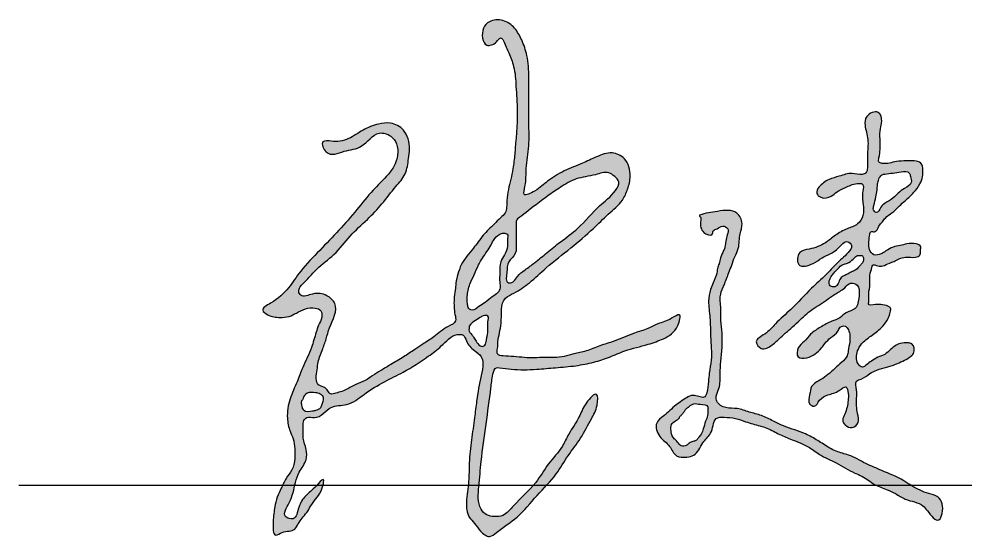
# Model space of a CAD drawing. Extents: x 174641 to 414490, y 73126 to 493158.
# Drawn here: x 200672 to 202429, y 405376 to 406341 of the extents above; entities that cross this region are included whole.
import ezdxf

# ---------------------------------------------------------------- set-up
doc = ezdxf.new("R2010")
doc.units = 0
doc.header["$LTSCALE"] = 1000
doc.header["$MEASUREMENT"] = 0
doc.layers.add('文字和字符', color=7, linetype='Continuous')

msp = doc.modelspace()

# ---------------------------------------------------------------- hatches: boundary and pattern name
at = {"layer": '文字和字符'}
h = msp.add_hatch(color=6, dxfattribs=at)
edge = h.paths.add_edge_path()
edge.add_spline(control_points=[(201252, 406114.1), (201252.3, 406114.1), (201289.7, 406115.8), (201308.8, 406136.2), (201336.9, 406146.3), (201363.6, 406150), (201391.9, 406135.5), (201398.7, 406105.8), (201394.9, 406078.5), (201392, 406052.4), (201368.7, 406027.2), (201347.3, 405997.8), (201318.1, 405967.4), (201285.4, 405939), (201259.6, 405902.7), (201226.8, 405881.3), (201208.8, 405858.1), (201195.4, 405846.6), (201189.8, 405835.7), (201197.9, 405822.8), (201219.5, 405833.9), (201242.5, 405830.9), (201268.6, 405807), (201250, 405775.1), (201242.6, 405747), (201235.2, 405724.6), (201226.1, 405705), (201226.1, 405685.7), (201221.8, 405671.5), (201229.3, 405659.1), (201240.3, 405658.2), (201245.4, 405651), (201251, 405643.2), (201261.5, 405647.3), (201271.9, 405649), (201284.1, 405655.6), (201297.9, 405663.3), (201314.6, 405668.6), (201328.8, 405679.4), (201344.9, 405689.1), (201364.3, 405700.7), (201385.5, 405713.3), (201405.1, 405726), (201423.5, 405738.7), (201445.6, 405752.1), (201462.2, 405768.5), (201485.6, 405777.6), (201481.1, 405793.7), (201479.9, 405806.7), (201479.6, 405822), (201482.3, 405836.5), (201483.1, 405852.1), (201487.1, 405868), (201494.7, 405891.5), (201515.3, 405912.8), (201533, 405939.9), (201551.8, 405957.4), (201565, 405971.1), (201579, 405983), (201576.9, 406003.8), (201581.7, 406030.5), (201589.7, 406059), (201594.1, 406107.8), (201599, 406158.9), (201595, 406213.2), (201593.3, 406249.6), (201583.5, 406274.5), (201576, 406290), (201568.3, 406312.4), (201557.5, 406294.6), (201533.3, 406286), (201529.5, 406321.6), (201546.9, 406339.4), (201572.2, 406341.2), (201593.8, 406325), (201607, 406301), (201617.6, 406270.3), (201619, 406239.9), (201618.7, 406211.1), (201618.9, 406182.7), (201618.3, 406146.7), (201620.7, 406105.8), (201612.3, 406065.3), (201614.7, 406039.3), (201606.1, 406009.1), (201636.4, 406024.4), (201653.4, 406041), (201684.6, 406060.2), (201716.3, 406071.7), (201744.5, 406085.5), (201771.9, 406096.5), (201802, 406082.4), (201809.6, 406052), (201803.1, 406025.8), (201791.9, 405999.4), (201765.3, 405978.9), (201735.2, 405947.7), (201696, 405915.2), (201655, 405883.6), (201622.3, 405852.1), (201596.9, 405834.4), (201564, 405819.9), (201571.5, 405778.7), (201561.2, 405749.1), (201561.3, 405730.8), (201558, 405717.3), (201575.2, 405714.6), (201590.6, 405715.1), (201616.6, 405711.3), (201647.5, 405713.3), (201678.8, 405711.9), (201704, 405720.1), (201726.7, 405724.3), (201750.7, 405735.2), (201781.6, 405743.2), (201810.1, 405757.4), (201838.2, 405764.9), (201860.8, 405777.1), (201878.8, 405780.7), (201903.5, 405798.9), (201894.3, 405761), (201871.7, 405747.8), (201835.8, 405734.9), (201801.3, 405727.9), (201768.8, 405713), (201738.6, 405703.3), (201705, 405696.6), (201669.4, 405693.9), (201629.6, 405690.2), (201594, 405689.2), (201570.4, 405693), (201555.4, 405694.9), (201550.5, 405676), (201545.1, 405622.4), (201532.2, 405548.7), (201526.6, 405475.7), (201522.6, 405438), (201540, 405419.3), (201555.2, 405416.9), (201575.1, 405418.3), (201597.3, 405447.5), (201630.3, 405473.7), (201653.7, 405516.3), (201680.1, 405542.2), (201693.7, 405574.4), (201713.1, 405600.4), (201720.5, 405625.1), (201748.4, 405654.8), (201746.7, 405618.4), (201733.1, 405596.2), (201716.5, 405562.2), (201690.9, 405531.1), (201668.9, 405491.7), (201633.2, 405457.2), (201600.3, 405415.2), (201568.2, 405396.3), (201545.2, 405376.2), (201527.9, 405389.8), (201519.2, 405404.1), (201503.8, 405418.9), (201501.5, 405448.3), (201508.4, 405480.8), (201507.4, 405520), (201512.2, 405559.3), (201517.6, 405597.5), (201522.4, 405637.4), (201528.1, 405671.1), (201535, 405698.3), (201531.1, 405716.5), (201515.3, 405726.3), (201503.6, 405739), (201498.6, 405755.9), (201475.7, 405755.7), (201458.4, 405734.1), (201425.9, 405710.1), (201391, 405687.1), (201349, 405667.4), (201314.4, 405646.9), (201284.8, 405621.7), (201253, 405624.8), (201237.9, 405608.2), (201222.4, 405598.4), (201208, 405604.1), (201199.2, 405595.2), (201200.6, 405581.2), (201197.9, 405563), (201206.2, 405543.3), (201207.3, 405519.7), (201187.5, 405497.2), (201183.3, 405466.9), (201174.4, 405442.2), (201158.1, 405417.8), (201187.4, 405408.7), (201189.7, 405436.9), (201204.3, 405457.6), (201220.2, 405468.8), (201242.1, 405495.5), (201234.2, 405462.4), (201223.1, 405450.9), (201213.9, 405437.3), (201206.7, 405424.7), (201197.7, 405414.5), (201190.4, 405404.6), (201183, 405388.5), (201164.4, 405392.6), (201143.4, 405375.6), (201143.5, 405412.6), (201146.4, 405431.7), (201150.5, 405453.8), (201159.5, 405470.4), (201167, 405488.3), (201180.8, 405503.9), (201184.7, 405523.9), (201184.4, 405543.4), (201182.2, 405560.9), (201173.8, 405578.7), (201168.1, 405603.7), (201174, 405635.8), (201188, 405665.6), (201199.8, 405697.9), (201215.1, 405727.3), (201222.1, 405754.5), (201228.4, 405773.4), (201235.1, 405785.4), (201234.8, 405800.8), (201213.3, 405808.6), (201193.3, 405798.7), (201173.4, 405787.7), (201154.2, 405786.3), (201138, 405788.5), (201118.3, 405802.4), (201166.9, 405826.3), (201185.6, 405866), (201243, 405923.9), (201288.4, 405972.3), (201326.4, 406021.1), (201351.9, 406045.6), (201373.4, 406071.3), (201379.2, 406103), (201362.8, 406125.9), (201332.8, 406135), (201312.3, 406099.8), (201276.1, 406098.3), (201245.7, 406081.8), (201226.9, 406117.5), (201251.8, 406114.1), (201252, 406114.1)], knot_values=[0, 0, 0, 0, 29.830329, 58.917813, 87.403057, 108.106156, 133.178165, 167.21185, 183.493575, 210.674955, 237.313626, 275.867732, 312.375317, 353.761043, 395.875537, 434.582879, 460.669761, 476.274997, 484.417806, 491.620343, 511.676156, 536.924503, 555.692553, 598.362356, 618.348177, 639.189191, 663.45492, 677.063063, 692.317653, 702.959274, 711.943659, 720.14469, 726.927846, 735.80548, 746.57076, 757.657127, 773.391329, 790.76732, 805.441898, 822.594095, 842.866694, 868.323001, 891.127033, 907.573393, 930.634575, 961.258613, 976.688727, 988.002723, 1001.170801, 1014.557807, 1029.617846, 1042.133039, 1057.768168, 1075.005198, 1109.99381, 1138.042246, 1164.89526, 1180.29965, 1191.874738, 1213.241442, 1232.349281, 1268.725268, 1294.322921, 1368.395782, 1410.724556, 1445.044845, 1469.944393, 1480.867815, 1499.328512, 1508.741629, 1526.286567, 1555.649157, 1570.573337, 1593.98259, 1617.984445, 1641.382666, 1669.439815, 1707.291974, 1725.035697, 1749.43332, 1786.029801, 1824.844218, 1863.911625, 1895.042411, 1908.396405, 1926.997455, 1954.733646, 1988.605585, 2022.407336, 2049.221687, 2076.673409, 2100.00089, 2131.565175, 2154.184674, 2175.023051, 2209.537897, 2244.846276, 2295.987218, 2350.394106, 2388.904508, 2420.906973, 2437.842954, 2481.538585, 2513.67034, 2525.068719, 2534.685067, 2544.923321, 2563.314623, 2581.768155, 2615.884833, 2650.046285, 2667.232328, 2688.872495, 2714.057646, 2739.784309, 2777.467879, 2801.534699, 2820.718126, 2846.219989, 2860.698517, 2879.243585, 2912.659008, 2940.608915, 2982.423161, 3010.685784, 3039.178412, 3070.401495, 3105.567192, 3138.040416, 3181.77967, 3202.070017, 3207.318711, 3220.228211, 3244.089956, 3371.102495, 3414.225609, 3453.462193, 3467.26996, 3480.300078, 3495.079726, 3519.973063, 3575.220664, 3613.131208, 3652.775903, 3675.917744, 3710.071084, 3737.577823, 3760.456026, 3779.026476, 3804.406012, 3842.427404, 3879.53793, 3916.903526, 3966.451123, 4017.131972, 4061.072175, 4074.638395, 4092.565028, 4109.947309, 4123.823044, 4149.665691, 4185.989873, 4217.238435, 4257.446297, 4295.790415, 4324.39685, 4369.00823, 4390.680082, 4401.809145, 4417.703641, 4439.204356, 4450.588858, 4460.404255, 4494.065203, 4522.530802, 4573.458554, 4609.521342, 4650.912748, 4685.917862, 4712.736046, 4730.120946, 4746.286022, 4759.95949, 4766.863435, 4776.672561, 4797.16942, 4817.291784, 4834.860476, 4859.323634, 4896.066848, 4914.918931, 4939.065769, 4952.349318, 4974.17708, 4996.946, 5022.500289, 5038.394722, 5059.260572, 5074.696393, 5090.132213, 5102.860644, 5115.363234, 5127.279907, 5137.839505, 5160.110254, 5171.91017, 5195.838718, 5221.384366, 5238.430758, 5255.298426, 5274.238989, 5291.838335, 5311.960699, 5328.55338, 5346.364767, 5359.960569, 5382.934513, 5416.477261, 5448.016954, 5474.30002, 5511.880375, 5539.40652, 5552.058861, 5566.94274, 5578.03298, 5588.729847, 5622.382906, 5636.081831, 5651.985781, 5673.57334, 5685.092373, 5703.046221, 5778.830378, 5827.289368, 5921.873186, 5965.463367, 5998.231583, 6019.778213, 6058.791881, 6074.951846, 6095.085564, 6133.666904, 6164.015928, 6195.290173, 6213.346315, 6227.672688, 6227.672688, 6227.672688, 6227.672688], degree=3, periodic=0)
edge = h.paths.add_edge_path(flags=16)
edge.add_spline(control_points=[(201564.9, 405941.6), (201564.8, 405941.5), (201551.6, 405930.5), (201548, 405918.3), (201538.6, 405906.5), (201531.5, 405895.1), (201523.5, 405881.8), (201517.9, 405866.3), (201509.8, 405851.2), (201506, 405837.6), (201504.1, 405826.9), (201504.3, 405817.4), (201505, 405809.3), (201507.3, 405802), (201516.8, 405798.8), (201525.7, 405808.3), (201538.9, 405814.6), (201549.4, 405825.4), (201561.5, 405831.5), (201566.4, 405842.3), (201564.2, 405854.8), (201565.4, 405870.8), (201564.1, 405889.3), (201574.4, 405903.7), (201580.3, 405917.7), (201578.2, 405930), (201581.3, 405942.1), (201572.5, 405944.2), (201565, 405941.6), (201564.9, 405941.6)], knot_values=[0, 0, 0, 0, 15.16178, 26.885115, 40.319645, 54.966413, 64.568744, 83.231373, 100.644648, 111.873825, 122.261764, 130.597594, 138.137919, 145.255344, 149.904189, 163.057972, 176.277051, 191.533217, 204.002706, 212.709306, 222.244258, 238.518955, 257.638434, 271.136509, 286.704711, 297.422187, 307.353728, 313.519692, 320.456367, 320.456367, 320.456367, 320.456367], degree=3, periodic=0)
edge = h.paths.add_edge_path(flags=16)
edge.add_spline(control_points=[(201598.1, 405969.9), (201598.4, 405970.1), (201630.6, 405995.2), (201652.4, 406011.8), (201678.8, 406029.6), (201707.1, 406047.2), (201738.2, 406049.3), (201764.4, 406059.5), (201778.2, 406049.1), (201789.9, 406038), (201775.3, 406013.4), (201744.8, 405992.7), (201715.3, 405954.4), (201679.8, 405929.4), (201653.3, 405907.9), (201631.9, 405890.1), (201613, 405876), (201597.9, 405865.4), (201592, 405852.9), (201574.6, 405848.5), (201578.8, 405872.6), (201578.5, 405890.6), (201597.4, 405905.2), (201595, 405925.3), (201595.2, 405942.2), (201595.9, 405954.4), (201594.5, 405963), (201598, 405969.8), (201598.1, 405969.9)], knot_values=[0, 0, 0, 0, 36.430419, 65.187197, 91.419752, 121.899033, 155.898168, 179.129599, 191.187594, 202.563458, 218.937757, 256.902618, 310.337733, 348.658026, 377.380118, 405.122206, 425.745844, 443.117225, 454.890005, 463.601594, 481.231921, 499.962837, 517.902498, 538.606138, 551.160941, 565.957672, 570.889886, 577.866804, 577.866804, 577.866804, 577.866804], degree=3, periodic=0)
edge = h.paths.add_edge_path(flags=16)
edge.add_spline(control_points=[(201507.8, 405767.2), (201507.8, 405767.4), (201516.6, 405781.8), (201526.3, 405785.6), (201534.2, 405790.8), (201545.9, 405791.4), (201542, 405777.1), (201543.6, 405765.8), (201542.1, 405753.9), (201539.7, 405744.2), (201539.2, 405736.2), (201533.1, 405732.7), (201525.8, 405734.9), (201521.6, 405742.5), (201516.9, 405749.3), (201512.4, 405756.6), (201506.9, 405759.8), (201507.8, 405767.2), (201507.8, 405767.2)], knot_values=[0, 0, 0, 0, 13.966431, 26.642221, 32.867363, 40.668687, 50.865474, 62.813241, 75.541774, 82.709236, 91.158043, 95.563358, 100.25464, 110.515602, 118.401257, 123.681007, 133.675528, 136.491121, 136.491121, 136.491121, 136.491121], degree=3, periodic=0)
edge = h.paths.add_edge_path(flags=16)
edge.add_spline(control_points=[(201199.7, 405636.8), (201199.7, 405637), (201208, 405651.2), (201220.7, 405647.8), (201230.3, 405645.5), (201237.4, 405641.6), (201238.4, 405633.3), (201235, 405626.7), (201232.7, 405618.2), (201224.5, 405614.5), (201214.2, 405613.3), (201199.9, 405610.5), (201196.9, 405623.6), (201195.3, 405630.4), (201199.7, 405636.8), (201199.7, 405636.8)], knot_values=[0, 0, 0, 0, 11.122688, 25.410392, 33.76565, 39.259742, 46.34399, 54.032835, 60.099225, 69.754386, 75.753906, 90.734986, 100.54138, 106.793197, 112.698594, 112.698594, 112.698594, 112.698594], degree=3, periodic=0)
h = msp.add_hatch(color=6, dxfattribs=at)
edge = h.paths.add_edge_path()
edge.add_spline(control_points=[(202157.7, 406029), (202157.9, 406029.2), (202176.7, 406046.6), (202196.3, 406048.1), (202217.6, 406057.5), (202234.1, 406050.2), (202246.5, 406055), (202248.9, 406069.7), (202246.7, 406089.6), (202250.1, 406112.2), (202246.1, 406130.6), (202242.3, 406144.5), (202243.6, 406163.1), (202269.9, 406174.5), (202276.2, 406151.5), (202270.5, 406136), (202271.2, 406118.2), (202271.5, 406099.9), (202270.1, 406086.8), (202267.3, 406075), (202282.9, 406070.5), (202298.4, 406077.5), (202318.9, 406077.4), (202333.5, 406078.1), (202349.3, 406075.7), (202351.2, 406060.8), (202350.9, 406047.7), (202344.8, 406033.1), (202334, 406018.2), (202319.7, 406005.7), (202306.1, 405993), (202294.5, 405981.1), (202281.9, 405973.8), (202275.4, 405964), (202268.1, 405956.7), (202264.3, 405943.9), (202252.4, 405948.1), (202251.3, 405930.6), (202247.8, 405917.7), (202258.8, 405900.3), (202272.7, 405904.5), (202283.4, 405911.3), (202294.6, 405918.5), (202308.4, 405920.2), (202322.6, 405924.3), (202334.9, 405924.9), (202348.4, 405920.7), (202345.7, 405911.1), (202346.8, 405901.7), (202333.3, 405896.9), (202320.7, 405900.4), (202306.9, 405896.2), (202297.8, 405890.7), (202287.2, 405887.8), (202277.7, 405882.2), (202267.6, 405881.6), (202257.4, 405886.9), (202255.6, 405875.9), (202251.7, 405868.4), (202252.5, 405857.4), (202252.5, 405849.4), (202251.8, 405841.2), (202250, 405833.7), (202250.5, 405826.3), (202250.2, 405820.2), (202250.8, 405815.8), (202247.9, 405808.2), (202263, 405811.4), (202273.6, 405810.8), (202283.8, 405809.7), (202291.7, 405804.5), (202288.9, 405787.8), (202277.2, 405769.2), (202254.9, 405752.8), (202237.5, 405740.7), (202227.2, 405722.6), (202225.2, 405705), (202238.2, 405691.9), (202246.8, 405700.4), (202255.7, 405706.3), (202266.8, 405713.7), (202280.7, 405717.5), (202292.1, 405729.4), (202306.3, 405740.1), (202320.8, 405740.3), (202334.8, 405738), (202336.4, 405720.7), (202320.9, 405709.1), (202303.8, 405701.1), (202283.1, 405694.3), (202266.6, 405690.3), (202250.5, 405682.4), (202240.2, 405673.1), (202223.1, 405669.5), (202229, 405651.9), (202226.9, 405633), (202227.6, 405612.7), (202233.9, 405592.1), (202219.9, 405579.9), (202206.4, 405585.5), (202199.9, 405597.1), (202208.7, 405612.1), (202212.1, 405629.3), (202212.7, 405645), (202208.8, 405663.3), (202192.2, 405647.1), (202175.7, 405644.8), (202158.3, 405636.6), (202151.6, 405618.6), (202136, 405628), (202141.4, 405643.3), (202141.8, 405662.2), (202160.6, 405670.3), (202174.8, 405680.9), (202187.3, 405692.4), (202199.4, 405703.3), (202210.8, 405713.2), (202212.1, 405727.6), (202215.2, 405740.6), (202215.7, 405755), (202212.3, 405765.1), (202206.4, 405772.6), (202196.1, 405770.2), (202192.4, 405758.2), (202179.9, 405750.6), (202169.7, 405740.3), (202161.6, 405728.7), (202150.5, 405718.6), (202136.7, 405711.1), (202115.4, 405710.2), (202117.3, 405732.7), (202131.6, 405741.9), (202142.1, 405758.3), (202161.1, 405769.2), (202178.9, 405779.7), (202197, 405785), (202208.6, 405798.3), (202227.5, 405801.1), (202231, 405820.5), (202234.2, 405834.2), (202229.2, 405848.9), (202215.1, 405853.2), (202203.8, 405838.9), (202182.3, 405828.4), (202165.7, 405814.3), (202144.1, 405801.8), (202129.3, 405789), (202108.4, 405769), (202089.1, 405752.8), (202071.9, 405735.8), (202051.9, 405723.6), (202035.1, 405745), (202061.7, 405756.7), (202078.3, 405778.4), (202110.7, 405804.9), (202138.7, 405838), (202169.2, 405863.5), (202190.4, 405887.9), (202207.5, 405901.9), (202222.3, 405919), (202207.3, 405933.3), (202190.6, 405908), (202166.8, 405901.2), (202146.9, 405885.3), (202114.8, 405876.6), (202118.1, 405911.5), (202145.1, 405913.7), (202167.9, 405922.6), (202188.2, 405940.8), (202208.6, 405951.7), (202230, 405958), (202242, 405976.4), (202239.4, 405998.6), (202237.6, 406015.6), (202242.3, 406036.6), (202222.7, 406035.8), (202208.9, 406028.9), (202191.9, 406021.7), (202179.8, 406009.9), (202164.2, 406007), (202149.9, 406016.1), (202157.7, 406028.9), (202157.7, 406029)], knot_values=[0, 0, 0, 0, 21.814226, 40.014518, 62.705103, 80.181203, 87.059593, 95.960741, 117.525979, 144.48919, 157.446323, 169.514731, 184.787555, 205.834293, 221.965238, 235.360358, 252.742704, 270.71375, 285.202589, 292.391017, 298.294038, 323.168932, 339.890762, 353.677583, 365.620364, 378.129251, 389.526685, 402.989381, 420.611403, 440.531037, 455.37129, 472.336878, 486.5792, 494.822314, 504.352288, 516.704907, 522.699181, 530.27695, 553.639261, 565.149337, 577.864888, 587.528817, 601.603428, 613.797645, 625.753182, 641.937729, 649.9788, 657.766267, 665.645468, 673.686615, 691.069983, 702.267642, 712.223711, 720.551303, 732.907569, 741.299569, 750.370401, 754.159277, 767.819998, 775.008381, 783.993926, 790.014194, 797.893351, 805.081778, 810.473088, 814.666318, 817.720913, 829.769177, 838.760629, 852.283854, 856.964277, 862.355586, 894.641394, 917.573479, 938.655869, 952.338385, 974.413595, 984.091028, 992.098792, 1002.565424, 1015.429981, 1028.359865, 1041.617731, 1060.692449, 1075.149999, 1081.330321, 1097.650211, 1107.252151, 1133.82575, 1149.932866, 1167.658992, 1180.945792, 1198.851742, 1207.212315, 1222.48382, 1236.906949, 1263.262694, 1278.557776, 1291.815576, 1304.435541, 1313.922398, 1324.654884, 1349.142625, 1361.020488, 1372.838601, 1385.371679, 1406.33795, 1423.525104, 1437.340436, 1446.079862, 1461.351368, 1476.168885, 1496.200813, 1510.803882, 1526.560496, 1542.662576, 1557.114579, 1565.766985, 1581.249459, 1594.824166, 1604.755407, 1610.756543, 1619.414177, 1627.419657, 1643.634371, 1658.03725, 1667.713087, 1682.728431, 1698.677316, 1713.209272, 1728.480822, 1743.495369, 1760.340716, 1781.062409, 1803.083586, 1817.90876, 1831.829559, 1851.204785, 1861.937228, 1882.369986, 1890.726834, 1902.273459, 1915.005119, 1936.427946, 1969.389218, 1974.338724, 2005.754245, 2023.168452, 2055.026844, 2074.268902, 2093.867831, 2107.78631, 2127.599717, 2153.412209, 2189.440129, 2240.453356, 2274.08225, 2299.89394, 2328.106323, 2341.387876, 2350.989816, 2370.530551, 2403.28468, 2421.19063, 2445.869309, 2466.302067, 2483.491087, 2513.600141, 2534.81948, 2557.988589, 2577.732832, 2594.915337, 2613.696208, 2636.660478, 2648.798069, 2658.352665, 2679.53953, 2695.582632, 2708.030864, 2726.091721, 2735.787779, 2747.159611, 2747.159611, 2747.159611, 2747.159611], degree=3, periodic=0)
edge = h.paths.add_edge_path(flags=16)
edge.add_spline(control_points=[(202227.8, 405901.6), (202227.7, 405901.5), (202218.9, 405893), (202212.7, 405887.6), (202200.9, 405885.4), (202192.9, 405878.1), (202186.1, 405870.2), (202180.7, 405863.8), (202177.1, 405856.8), (202175.2, 405848.5), (202181.3, 405843.7), (202188.6, 405842.9), (202194.3, 405850.5), (202196.4, 405859.3), (202203.8, 405864.6), (202211, 405867.1), (202217.7, 405871.9), (202227.6, 405875), (202233.5, 405883.1), (202239.9, 405889.5), (202240.9, 405895.7), (202238.9, 405903), (202233.5, 405901.9), (202227.8, 405901.7), (202227.8, 405901.6)], knot_values=[0, 0, 0, 0, 8.439041, 20.62857, 28.097042, 39.877603, 49.765051, 57.178901, 62.854461, 72.258155, 76.58164, 82.950578, 90.312624, 100.188639, 107.6845, 114.090351, 121.535477, 130.11106, 142.317774, 148.462757, 154.387511, 159.526625, 165.895648, 169.459976, 169.459976, 169.459976, 169.459976], degree=3, periodic=0)
edge = h.paths.add_edge_path(flags=16)
edge.add_spline(control_points=[(202272.9, 406050.1), (202272.8, 406050), (202266.8, 406041), (202266.5, 406032.8), (202265.8, 406022.1), (202263.1, 406009.5), (202260.6, 405997.6), (202257.3, 405986.8), (202266.6, 405978.1), (202271.8, 405992.7), (202282.1, 406000.6), (202295, 406007.1), (202305.3, 406018.6), (202316.5, 406026.9), (202331.9, 406034.9), (202328, 406047.1), (202325.6, 406058.9), (202303.3, 406056.9), (202287.9, 406053), (202276, 406053.4), (202272.9, 406050.1), (202272.9, 406050.1)], knot_values=[0, 0, 0, 0, 9.334311, 17.140719, 26.361451, 38.018579, 52.789195, 61.01517, 67.124154, 79.068588, 89.242621, 105.885881, 117.802758, 131.460083, 146.451071, 157.202444, 163.309657, 177.435607, 205.630785, 210.588468, 213.165382, 213.165382, 213.165382, 213.165382], degree=3, periodic=0)
h = msp.add_hatch(color=6, dxfattribs=at)
edge = h.paths.add_edge_path()
edge.add_spline(control_points=[(201936.1, 405976.9), (201936.5, 405977), (201974, 405985.8), (202003.5, 405988.6), (202018, 405961.7), (202008.7, 405940.1), (202011, 405918), (202000.9, 405899.9), (201996.1, 405884.5), (201989, 405867.2), (201983.7, 405851.8), (201976.3, 405836.1), (201973.2, 405822.1), (201976.6, 405803.1), (201974.2, 405781.9), (201980.3, 405748.4), (201975.9, 405715.2), (201973.7, 405681.3), (201975, 405658.8), (201966.1, 405643.2), (201967.7, 405627.2), (201985.2, 405617.1), (202006.7, 405619.7), (202028.1, 405610.8), (202051.4, 405605.8), (202072.4, 405594.9), (202099, 405581.7), (202124.3, 405575.3), (202148.2, 405563.2), (202166.6, 405551.4), (202188.3, 405537.6), (202216.9, 405531.7), (202243.5, 405515.7), (202278.3, 405501.4), (202307.8, 405489), (202334.9, 405471.2), (202355.4, 405460.5), (202385, 405455.3), (202390.3, 405430.3), (202379.3, 405402.3), (202361.1, 405425), (202350.8, 405439.2), (202334.9, 405445.2), (202316.6, 405448.8), (202301, 405460), (202281.7, 405468.4), (202259.5, 405476.2), (202242, 405491.1), (202216.5, 405500.9), (202192.1, 405517.7), (202160.7, 405529.8), (202136.3, 405549.5), (202110.1, 405559), (202084.2, 405569.2), (202061.5, 405583), (202039.1, 405588), (202019.7, 405593.9), (202002.2, 405600.5), (201984.5, 405601.8), (201965, 405602.2), (201961, 405585.6), (201956.9, 405568.9), (201939.1, 405554.4), (201931.3, 405531.1), (201910.5, 405527.2), (201890.1, 405527), (201881.2, 405551.2), (201860.3, 405562.9), (201850.5, 405591.2), (201873.7, 405606.2), (201887.3, 405621.9), (201906.7, 405634.2), (201923.2, 405647.8), (201944.8, 405634.3), (201951.3, 405651.9), (201952.4, 405666.1), (201953.8, 405686.7), (201960, 405714.2), (201955.5, 405748.7), (201956.4, 405785.2), (201951.2, 405814.2), (201955.1, 405836.3), (201961.4, 405853.3), (201968.5, 405865.6), (201968.8, 405878.3), (201972.8, 405887.2), (201974.7, 405898.8), (201979.8, 405908.8), (201983.9, 405919.1), (201984.3, 405929.5), (201987.2, 405939.8), (201991.3, 405952.4), (201977.9, 405958.8), (201970.2, 405951.5), (201960.6, 405949.3), (201960.3, 405936.5), (201942.8, 405942.7), (201937.6, 405954.4), (201937.4, 405964.9), (201939, 405971.8), (201936, 405976.9), (201936.1, 405976.9)], knot_values=[0, 0, 0, 0, 31.567408, 64.804615, 84.514899, 102.449572, 127.665217, 143.393176, 158.761139, 172.306084, 195.386314, 203.777391, 220.63047, 233.896682, 257.032253, 279.176201, 327.700844, 348.661996, 374.096735, 388.033075, 396.915328, 415.877792, 435.250381, 456.66983, 478.431065, 501.305126, 522.015154, 560.722472, 573.046245, 596.2976, 621.456877, 643.421109, 676.452722, 706.559804, 747.979879, 764.804525, 796.369237, 812.756663, 842.42195, 854.740888, 879.873646, 891.588111, 907.370515, 923.988969, 943.623296, 959.405623, 982.733778, 1008.381509, 1021.700495, 1058.208083, 1090.24983, 1114.093944, 1144.201026, 1166.925646, 1191.573171, 1217.002209, 1229.971469, 1248.063792, 1268.029249, 1281.440462, 1294.753802, 1308.690116, 1329.858381, 1355.865323, 1368.43417, 1386.209945, 1406.30905, 1430.06276, 1453.845898, 1470.989804, 1499.087867, 1512.54167, 1535.266273, 1553.042048, 1560.571233, 1580.172383, 1594.917168, 1617.197884, 1657.975453, 1689.943564, 1718.67234, 1738.776712, 1751.36341, 1769.195262, 1777.025624, 1785.794542, 1795.901638, 1809.568461, 1816.675984, 1826.397683, 1837.686133, 1847.881877, 1857.816128, 1868.115168, 1875.917125, 1881.585263, 1896.597226, 1905.82176, 1918.671785, 1923.218896, 1927.782629, 1927.782629, 1927.782629, 1927.782629], degree=3, periodic=0)
edge = h.paths.add_edge_path(flags=17)
edge.add_spline(control_points=[(201891.5, 405595.3), (201891.4, 405595.2), (201882.9, 405589.7), (201882.7, 405580.8), (201883.4, 405572.2), (201886.7, 405562.7), (201894.6, 405557.8), (201898, 405550.2), (201904.3, 405548), (201910.1, 405547.9), (201914.4, 405551.6), (201919.2, 405555.4), (201924.7, 405556.9), (201930.8, 405559.1), (201934.6, 405564.6), (201939.6, 405570.9), (201943.6, 405581.4), (201946.5, 405593.2), (201951.8, 405605.2), (201951.2, 405614.1), (201952.4, 405625.3), (201937.3, 405624.8), (201925.8, 405628.6), (201917.3, 405622.3), (201911.2, 405617.7), (201907.3, 405612.4), (201904.2, 405607.3), (201899.9, 405604), (201898, 405598.8), (201891.6, 405595.3), (201891.5, 405595.3)], knot_values=[0, 0, 0, 0, 9.663903, 14.696519, 25.589324, 33.287033, 41.448102, 50.312117, 54.669885, 59.317586, 65.471876, 69.610934, 76.339168, 81.250991, 86.994431, 94.228062, 103.814692, 117.550507, 128.275999, 139.362893, 142.658643, 157.109971, 167.517587, 177.222957, 183.783609, 188.977779, 195.04957, 200.641099, 203.083872, 211.139425, 211.139425, 211.139425, 211.139425], degree=3, periodic=0)

# ---------------------------------------------------------------- linework, layer by layer
msp.add_line((200671.8, 405475.4), (204271.8, 405475.4))
at = {"layer": '文字和字符', "color": 6}
for points, start_tangent, end_tangent in [([(201252, 406114.1), (201283.9, 406118.9), (201311, 406134.8), (201339.7, 406146), (201362, 406147.6), (201385.9, 406134.8), (201397.1, 406099.8), (201395.5, 406082.2), (201389.1, 406053.6), (201372.1, 406030.3), (201346.1, 405997.8), (201319, 405969.1), (201286.9, 405937.9), (201256.8, 405903.8), (201224.9, 405876.7), (201205.7, 405856), (201194.3, 405843.6), (201191.4, 405835.3), (201195.3, 405828.6), (201216.9, 405830.5), (201244, 405827.3), (201258.4, 405813), (201248.9, 405767.8), (201242.4, 405747.2), (201235.2, 405725.9), (201226.9, 405701), (201225.4, 405686.3), (201224.2, 405669.9), (201230.7, 405660.4), (201239.8, 405656.9), (201245.8, 405650.5), (201251, 405645.3), (201260.5, 405646.6), (201271.7, 405649.6), (201282.5, 405654.8), (201297.7, 405662.6), (201315, 405669.9), (201328.2, 405678.6), (201343.9, 405688.5), (201362.7, 405699.7), (201386.3, 405714), (201407, 405727.4), (201421.7, 405737.3), (201442.5, 405751.1), (201469.3, 405770.5), (201482.7, 405780.5), (201481.7, 405792.7), (201480.1, 405806.8), (201480.1, 405821.3), (201482.1, 405837.4), (201483.4, 405850.9), (201487.1, 405867.4), (201493.5, 405884.9), (201515.9, 405915.4), (201534.2, 405939.5), (201554.5, 405960.3), (201566.3, 405972), (201574.8, 405981.2), (201578, 406004.1), (201580.8, 406024.5), (201589.4, 406062.9), (201592.6, 406090.4), (201597.2, 406170.3), (201595, 406216), (201590.7, 406252.9), (201581.6, 406278.2), (201576.8, 406289), (201566, 406305.8), (201558.8, 406298.6), (201540.8, 406292.6), (201534.8, 406323.8), (201545.6, 406335.8), (201570.8, 406338.2), (201592.4, 406323.8), (201605.6, 406302.2), (201615.2, 406273.4), (201618.8, 406232.7), (201618.8, 406213.5), (201618.8, 406187.1), (201618.8, 406147.6), (201618.8, 406105.6), (201614, 406063.7), (201611.6, 406030.1), (201610.4, 406015.7), (201629.6, 406021.7), (201653.6, 406039.7), (201684.8, 406058.9), (201718.3, 406073.2), (201744.7, 406085.2), (201773.5, 406092.4), (201796.3, 406081.6), (201807.1, 406049.3), (201802.3, 406025.3), (201792.7, 406004.9), (201766.3, 405978.5), (201738.7, 405952.2), (201696.8, 405916.2), (201651.2, 405879), (201620, 405851.5), (201591.2, 405832.3), (201575.6, 405822.7), (201567.4, 405776.2), (201561.6, 405741.9), (201560.7, 405729.6), (201560.7, 405719.3), (201571.1, 405715.5), (201590.9, 405714.5), (201610.8, 405712.6), (201647.7, 405712.6), (201684.5, 405714.5), (201702.5, 405719.3), (201725.2, 405724.9), (201750.7, 405734.4), (201777.2, 405742.9), (201815, 405758), (201839.6, 405766.5), (201858.5, 405775), (201884.1, 405785.4), (201898.3, 405792), (201895.4, 405772.2), (201868.9, 405747.6), (201840.6, 405737.2), (201797.1, 405724.9), (201768.7, 405713.6), (201739.4, 405704.1), (201706.3, 405697.5), (201668.5, 405693.7), (201633.5, 405690.9), (201586.2, 405690.9), (201564.5, 405693.7), (201558.8, 405693.7), (201552.2, 405681.5), (201548.4, 405655.9), (201530.4, 405519.8), (201526.1, 405473.4), (201530.4, 405431.2), (201540.9, 405420.7), (201554.7, 405417.5), (201570.5, 405419.6), (201590.5, 405437.5), (201631.7, 405480.8), (201655, 405514.6), (201681.3, 405548.3), (201693, 405570.5), (201712, 405602.1), (201725.7, 405628.5), (201744.7, 405644.3), (201745.7, 405624.3), (201735.2, 405599), (201715.1, 405563.1), (201691.9, 405530.4), (201669.7, 405496.6), (201634.2, 405456.5), (201596.9, 405416.4), (201558.9, 405387.9), (201546.2, 405380.6), (201529.3, 405390.1), (201517.7, 405404.8), (201508.2, 405416.4), (201502.9, 405443.9), (201507.1, 405482.9), (201508.2, 405516.7), (201512.4, 405559.9), (201518, 405601), (201521.9, 405631.7), (201530.4, 405679.1), (201533.5, 405702.4), (201530.4, 405714), (201517.7, 405725.6), (201502.9, 405743.5), (201496.6, 405754.1), (201486, 405755.1), (201456.3, 405734.1), (201432.2, 405715), (201385.7, 405685.5), (201351, 405667.7), (201312.9, 405644.3), (201280.2, 405625.3), (201251.6, 405620.1), (201236.9, 405608.5), (201221, 405601.1), (201206.3, 405601.1), (201201, 405595.8), (201199.9, 405585.2), (201199.9, 405563.1), (201205.2, 405542), (201205.2, 405523), (201192.5, 405499.8), (201180.9, 405461.8), (201173.5, 405442.8), (201167.2, 405417.5), (201180.9, 405413.3), (201191.5, 405434.4), (201204.1, 405455.5), (201224.2, 405474.5), (201236.9, 405486.1), (201232.6, 405463.9), (201223.1, 405450.2), (201213.6, 405436.5), (201206.3, 405424.9), (201197.8, 405414.3), (201190.4, 405403.8), (201184.1, 405394.3), (201160.9, 405387.9), (201149.2, 405382.7), (201144, 405408), (201147.1, 405435.4), (201151.4, 405453.4), (201158.9, 405469.9), (201168.2, 405488.2), (201178.8, 405504), (201184.1, 405525.1), (201184.1, 405543), (201180.9, 405562), (201175.6, 405575.7), (201170.4, 405600), (201175.6, 405635.9), (201188.3, 405667.5), (201198.9, 405693.9), (201215.1, 405731.2), (201223.9, 405759.6), (201228.5, 405772.5), (201234.2, 405787.5), (201232.7, 405799.4), (201222.3, 405804.5), (201187.2, 405795.2), (201173.7, 405789), (201156.6, 405787), (201133.9, 405792.1), (201124.6, 405800.4), (201139.1, 405813.3), (201195.2, 405873), (201230.6, 405911.6), (201299.5, 405987.2), (201329.7, 406023.3), (201354.2, 406048.9), (201368.2, 406067.5), (201372.9, 406109.4), (201362.4, 406123.4), (201341.4, 406129.2), (201307.6, 406104.8), (201276.2, 406095.5), (201242.4, 406094.3), (201236.5, 406112.9), (201252, 406114.1)], (0.984905, -0.173097), (0.984905, -0.173097)), ([(202157.7, 406029), (202176.5, 406043.3), (202195.3, 406049.1), (202219.3, 406054.3), (202238.1, 406052.3), (202244.8, 406055.5), (202247.8, 406064.6), (202247.8, 406087.9), (202248.5, 406117.1), (202245.9, 406130.8), (202243.3, 406143.6), (202246.5, 406159.8), (202267.9, 406167.6), (202274.4, 406151.4), (202271.8, 406137.1), (202271.1, 406118.4), (202271.1, 406098.9), (202269.2, 406083.4), (202269.2, 406075.6), (202275, 406073), (202301.7, 406076.5), (202319.7, 406077.6), (202334.6, 406077.6), (202346.9, 406073.7), (202350.8, 406060.7), (202350.2, 406048.4), (202345, 406034.8), (202334, 406019.3), (202318.4, 406004.4), (202306.7, 405993.5), (202293.2, 405981.1), (202281, 405971.6), (202275.5, 405964.6), (202269.2, 405956.5), (202260.8, 405946.1), (202254.3, 405946.1), (202251.7, 405938.4), (202251.7, 405913.1), (202259.5, 405903.4), (202273.1, 405905.3), (202282.2, 405910.5), (202295.6, 405917.7), (202308.4, 405920.6), (202321, 405923.5), (202338.5, 405923.5), (202346.3, 405919.6), (202346.3, 405911.2), (202345, 405902.7), (202337.2, 405898.9), (202318.4, 405898.9), (202306.8, 405895.6), (202297.1, 405890.9), (202288.6, 405887.8), (202276.3, 405882.7), (202267.2, 405882.7), (202257.5, 405884), (202256.2, 405880.1), (202252.3, 405865.8), (202252.3, 405858.1), (202252.3, 405848.3), (202251.7, 405841.9), (202250.4, 405833.5), (202250.4, 405825.7), (202250.4, 405819.9), (202250.4, 405815.3), (202249.8, 405812.1), (202262.7, 405810.8), (202272.4, 405810.8), (202286.7, 405807.6), (202290.6, 405804.3), (202290.6, 405798.5), (202273.5, 405768), (202254.2, 405752.5), (202236.8, 405737.8), (202229.5, 405724.9), (202230.4, 405701.1), (202238.6, 405694.7), (202246, 405699.3), (202255.1, 405705.9), (202267.1, 405713), (202279.9, 405718.5), (202290.9, 405727.7), (202308.4, 405738.7), (202324, 405739.6), (202330.4, 405737.8), (202333.2, 405720.4), (202325.8, 405713), (202300.1, 405700.2), (202283.6, 405694.7), (202265.2, 405689.2), (202252.4, 405682.8), (202235.9, 405672.7), (202227.6, 405669), (202227.6, 405652.5), (202227.6, 405636.9), (202229.5, 405608.5), (202230.4, 405592), (202219.4, 405582.8), (202206.5, 405587.4), (202201.9, 405596.5), (202205.6, 405607.6), (202212, 405633.2), (202212, 405646.1), (202207.4, 405658), (202195.5, 405651.6), (202174.4, 405643.3), (202158.8, 405633.2), (202148.7, 405622.2), (202140.4, 405626.8), (202140.4, 405643.3), (202144.1, 405658.9), (202161.5, 405671.7), (202174.4, 405680.9), (202187.1, 405692.2), (202200.1, 405703.8), (202210.2, 405715.8), (202212, 405724.9), (202214.8, 405741.5), (202214.8, 405756.1), (202211.1, 405766.2), (202206.5, 405770.8), (202197.3, 405769), (202192.7, 405761.6), (202179.9, 405749.7), (202168.9, 405738.7), (202162.5, 405730.4), (202150.5, 405719.4), (202134.9, 405712.1), (202119.3, 405713.9), (202119.3, 405730.4), (202130.3, 405742.4), (202142.3, 405756.1), (202160.6, 405769), (202181.7, 405780), (202196.4, 405786.4), (202208.3, 405795.6), (202226.7, 405805.6), (202230.4, 405816.7), (202232.2, 405838.7), (202228.5, 405846.9), (202216.6, 405850.6), (202205.6, 405842.3), (202186.3, 405829.5), (202157, 405809.3), (202152.4, 405806.6), (202125.8, 405785.5), (202112, 405772.6), (202086.3, 405749.7), (202070.7, 405735.9), (202050.5, 405729.5), (202041.3, 405741.5), (202056.9, 405756.1), (202077.1, 405775.4), (202105.6, 405802), (202144.1, 405841.4), (202170.7, 405866.2), (202190, 405886.4), (202212, 405907.4), (202218.4, 405920.3), (202211.1, 405927.6), (202193.7, 405915.7), (202163.4, 405897.4), (202146.9, 405887.3), (202120.2, 405885.4), (202122.1, 405907.4), (202139.5, 405913.9), (202169.8, 405925.8), (202188.2, 405939.5), (202210.2, 405951.5), (202229.5, 405960.6), (202239.5, 405976.2), (202239.7, 405996.5), (202239.3, 406021.4), (202238.8, 406034.5), (202228.5, 406035.6), (202206.8, 406028.2), (202191.4, 406020.2), (202180.6, 406012.2), (202161.2, 406010), (202153.8, 406017.4), (202157.7, 406029)], (0.662995, 0.748624), (0.662995, 0.748624)), ([(201598.1, 405969.9), (201629.2, 405994), (201654, 406012.7), (201677.5, 406028.6), (201706.6, 406044.1), (201742.5, 406052), (201767.4, 406055.5), (201778.4, 406048.6), (201786, 406038.9), (201779.8, 406022.4), (201750.1, 405994), (201709.8, 405952.7), (201677.3, 405927), (201653, 405907.6), (201629.7, 405888.7), (201611.9, 405875.4), (201597.7, 405863), (201589.5, 405853.3), (201580.3, 405851.4), (201577.8, 405870.3), (201581.7, 405890.2), (201593.4, 405905.7), (201595.3, 405928), (201595.3, 405941.5), (201595.3, 405957.5), (201595.3, 405962.9), (201598.1, 405969.9)], (0.790786, 0.612093), (0.790786, 0.612093)), ([(202272.9, 406050.1), (202268, 406041.3), (202266.5, 406033), (202265.7, 406023.1), (202263.4, 406010.7), (202259.7, 405995.1), (202259.3, 405986.2), (202264.2, 405981.8), (202272.6, 405991.6), (202280.6, 405999.1), (202295.7, 406008.9), (202305, 406017.8), (202316.9, 406026.6), (202329, 406037.3), (202327.7, 406048.9), (202325.5, 406055.1), (202310.4, 406057.3), (202280.2, 406053.3), (202275, 406052), (202272.9, 406050.1)], (-0.774883, -0.632104), (-0.774883, -0.632104)), ([(201936.1, 405976.9), (201969.5, 405984), (202005.2, 405980.5), (202014.8, 405961.4), (202011.2, 405942.3), (202007.9, 405915.3), (202001.4, 405899.6), (201995.7, 405884), (201990.4, 405870.3), (201981.4, 405847.1), (201977.8, 405838.7), (201974.2, 405820.9), (201975.4, 405806.6), (201975.4, 405781.6), (201977.8, 405757.8), (201975.4, 405705.4), (201974.2, 405682.7), (201971.9, 405655.3), (201967.1, 405641), (201968.3, 405631.5), (201985, 405619.6), (202005.8, 405617.9), (202028.1, 405611.5), (202050.7, 405604.9), (202073.1, 405594.6), (202093.4, 405585.1), (202132.7, 405570.8), (202144.6, 405564.8), (202166.1, 405551.7), (202189.9, 405538.6), (202212.6, 405531.5), (202244.7, 405516), (202274.5, 405502.9), (202315.1, 405483.8), (202330.5, 405474.3), (202361.5, 405460), (202378.2, 405454.1), (202386.6, 405423.1), (202380.6, 405411.2), (202359.1, 405427.9), (202350.8, 405437.4), (202335.3, 405444.5), (202318.1, 405449.7), (202299.6, 405460), (202284.1, 405467.2), (202261, 405477.2), (202237.6, 405492.2), (202224.5, 405498.1), (202189.9, 405517.2), (202158.9, 405532.7), (202137.5, 405547), (202107.7, 405560.1), (202085.1, 405569.6), (202061.2, 405581.5), (202034.9, 405589.4), (202021.5, 405593.5), (202002.8, 405599.4), (201981.4, 405601.7), (201967.1, 405599.4), (201961.1, 405586.3), (201956.4, 405572), (201942.1, 405554.1), (201925.4, 405531.5), (201912.3, 405527.9), (201893.2, 405530.3), (201880.2, 405547.7), (201862.2, 405566), (201856.3, 405591), (201869.4, 405604.1), (201892, 405624.4), (201903.9, 405632.7), (201926.6, 405642.2), (201945.6, 405639.9), (201949.3, 405647.1), (201952.5, 405668), (201954, 405683.9), (201957.6, 405707.7), (201956.4, 405751.8), (201955.2, 405786.3), (201952.8, 405817.3), (201956.4, 405838.7), (201961.1, 405851.5), (201968.2, 405869.4), (201969.3, 405877.8), (201972.2, 405886.8), (201974.9, 405897.4), (201980.6, 405911.1), (201983.2, 405918.3), (201984.7, 405928.7), (201987.5, 405940.6), (201988.4, 405951.5), (201978.9, 405956.5), (201968.7, 405951.8), (201961.5, 405947.5), (201959.5, 405941.7), (201943.6, 405944.9), (201938.6, 405953.6), (201938.1, 405967.4), (201938.1, 405972.4), (201936.1, 405976.9)], (0.945021, 0.327011), (0.945021, 0.327011)), ([(201564.9, 405941.6), (201553.3, 405930), (201547.3, 405918.8), (201539.2, 405906.8), (201530.6, 405893.5), (201525.4, 405884.5), (201517.3, 405866.1), (201509.5, 405848.9), (201506.1, 405837.3), (201504.4, 405826.2), (201504.4, 405817.1), (201505.3, 405809.1), (201508.7, 405802.1), (201513.4, 405800.4), (201525.9, 405807.3), (201537.9, 405815), (201550.8, 405825.3), (201561.5, 405833.5), (201565.4, 405842), (201564.9, 405852.3), (201564.9, 405869.9), (201566.6, 405890.5), (201573.5, 405903.4), (201579.1, 405919.3), (201579.1, 405930.9), (201578.7, 405941.6), (201572.2, 405943.3), (201564.9, 405941.6)], (-0.840213, -0.542256), (-0.840213, -0.542256)), ([(202227.8, 405901.6), (202221.2, 405895.3), (202210.5, 405887.6), (202202.8, 405885.2), (202192.7, 405877.5), (202185.5, 405869.5), (202180.6, 405863.2), (202177.8, 405857.7), (202177.3, 405847.6), (202180.9, 405844.6), (202187.7, 405844), (202193.2, 405849.8), (202197.9, 405859.4), (202204.2, 405864.4), (202210.5, 405867.3), (202217.5, 405871.3), (202225.9, 405875.3), (202235.2, 405884.6), (202239.3, 405889.8), (202240.4, 405896.1), (202238.5, 405901.3), (202231.6, 405901.9), (202227.8, 405901.6)], (-0.672398, -0.74019), (-0.672398, -0.74019)), ([(201507.8, 405767.2), (201516.8, 405779.4), (201528.2, 405787), (201534.2, 405790), (201542.6, 405789.7), (201543, 405778.6), (201543, 405765.7), (201541.5, 405752), (201540, 405744.5), (201537.3, 405735.7), (201533.1, 405733.4), (201528.2, 405734.6), (201521.1, 405743.1), (201516.4, 405750.2), (201513.1, 405754.9), (201507.7, 405764.2), (201507.8, 405767.2)], (-0.111358, 0.99378), (-0.111358, 0.99378)), ([(201199.7, 405636.8), (201207.2, 405646.2), (201222.6, 405647.3), (201231.3, 405644.7), (201236.1, 405641.3), (201237.6, 405633.8), (201235, 405625.9), (201232.4, 405619.9), (201223.4, 405614.7), (201217, 405613.6), (201200.8, 405614.7), (201196.7, 405624.4), (201196.7, 405631.2), (201199.7, 405636.8)], (0.091716, 0.995785), (0.091716, 0.995785)), ([(201891.5, 405595.3), (201883.8, 405588.1), (201882.8, 405582.8), (201884.1, 405571.1), (201887.4, 405563.5), (201893.8, 405557.3), (201899.9, 405550), (201904.3, 405548.3), (201909.3, 405548.4), (201914.9, 405552), (201918.5, 405554.6), (201925.4, 405557.2), (201930.2, 405559.4), (201934.3, 405564.1), (201938.8, 405570.4), (201942.9, 405580), (201947.2, 405594.2), (201950.8, 405605.2), (201951.6, 405617.2), (201951.6, 405620.7), (201936.8, 405625.8), (201925.6, 405626.8), (201916.5, 405621.7), (201911, 405617.1), (201907.6, 405612.7), (201903.7, 405607.4), (201899.6, 405602.9), (201898.4, 405600.6), (201891.5, 405595.3)], (-0.840414, -0.541945), (-0.840414, -0.541945))]:
    msp.add_spline(points, degree=3, dxfattribs=dict(at, start_tangent=start_tangent, end_tangent=end_tangent))

doc.saveas('drawing.dxf')
